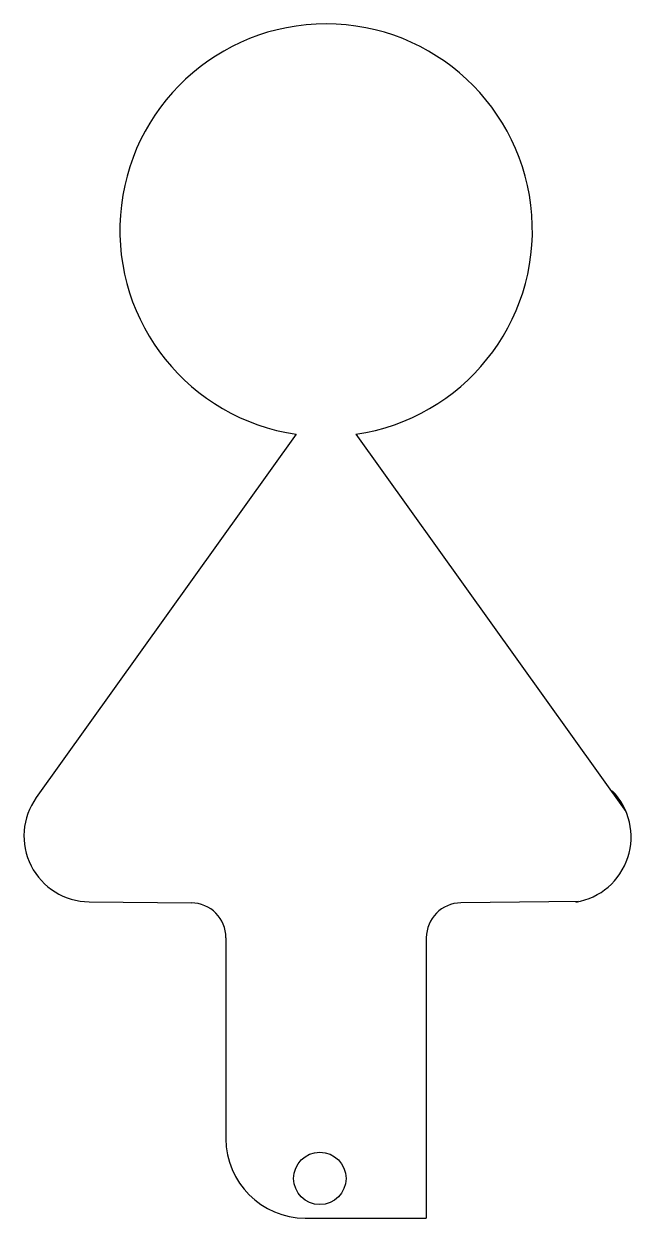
# Model space of a CAD drawing. Header units: millimetres. Extents: x -151 to 164, y -175 to -24.
# Drawn here: x 87.7 to 164.2, y -175 to -24.6 of the extents above; entities outside this region: 2.
import ezdxf

# ---------------------------------------------------------------- set-up
doc = ezdxf.new("R2010")
doc.units = ezdxf.units.MM
doc.layers.get('0').update_dxf_attribs({"linetype": 'CONTINUOUS'})

msp = doc.modelspace()

# ---------------------------------------------------------------- linework, layer by layer
for p, q in [((122.03, -76.27), (89.28, -122.03)), ((129.55, -76.27), (163.55, -123.77)), ((95.94, -135.16), (108.82, -135.29)), ((157.52, -135.14), (142.76, -135.29)), ((113.17, -139.69), (113.17, -165)), ((138.41, -139.69), (138.41, -175)), ((123.17, -175), (138.41, -175))]:
    msp.add_line(p, q)
msp.add_lwpolyline([(-134.73, -135.34), (-134.73, -165, 0.414214), (-124.73, -175), (-123.17, -175, 0.414214), (-113.17, -165), (-113.17, -136.02, -0.414214), (-112.49, -135.34), (-110.46, -135.34, 0.414214), (-100.46, -125.34), (-100.46, -95.11, 0.305596), (-109.84, -81.21), (-122.03, -76.27, 22.893657), (-126.58, -76.4), (-140.17, -81.39, 0.314494), (-150, -95.47), (-150, -125.34, 0.414214), (-140, -135.34)], format="xyb", close=True)
for centre in [(-124, -168), (125, -170)]:
    msp.add_circle(centre, 3.3)
for centre, radius, start, end in [((125.79, -50.56), 25.98, 90, 261.685), ((125.79, -50.56), 25.98, -81.685, 90), ((155.9, -127), 8.3, -80.5963, 44.4162), ((96.03, -126.86), 8.3, 144.4037, 269.4162), ((108.77, -139.69), 4.4, 0, 89.4162), ((142.81, -139.69), 4.4, 90.5838, 180), ((123.17, -165), 10, 180, 270)]:
    msp.add_arc(centre, radius, start, end)

doc.saveas('drawing.dxf')
